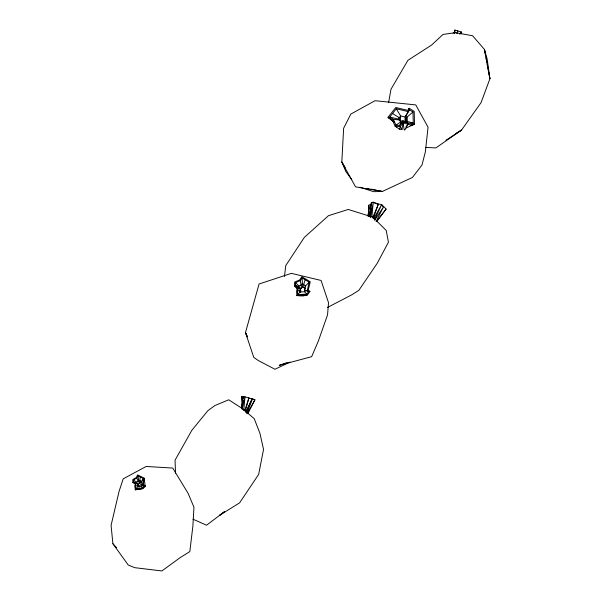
<?xml version="1.0" encoding="UTF-8"?>
<svg xmlns="http://www.w3.org/2000/svg" width="601" height="601" viewBox="0 0 601 601"><rect width="100%" height="100%" fill="white"/><g stroke="black" fill="none" stroke-linecap="round" stroke-linejoin="round"><path stroke-width="0.9" d="M399.184 120.125L399.259 117.736L400.627 115.948L405.119 117.015L409.574 109.855L413 112.004L413.263 123.145L408.207 123.213L402.572 121.597L399.59 125.481L395.961 125.158L393.437 119.381L389.756 117.067L396.277 108.773L408.229 111.613L409.574 109.855M396.277 108.773L400.627 115.948L400.484 120.733L404.976 121.8L405.119 117.015L408.229 111.613M406.772 121.943L406.915 117.165L413 112.004M241.805 408.567L241.918 404.916M242.977 403.151L243.127 400.431M243.225 398.613L243.33 396.803L245.02 396.848L254.929 399.793L247.732 413.751M454.641 33.679L454.844 30.05L461.32 31.951L461.673 33.709M295.392 285.152L295.564 282.59L300.297 280.592L302.123 277.917L309.207 282.192L307.179 290.704L308.674 291.583L306.983 294.069L297.72 294.678L297.525 291.124L298.712 287.098L295.392 285.152L300.425 288.255L300.846 291.402M298.765 287.278L298.847 285.993L295.564 282.59M143.924 480.695L144.097 478.118L137.652 474.918L136.284 477.547L132.783 479.56L132.859 482.333L135.157 483.775M370.276 217.224L371.328 202.65L373.251 202.184L378.367 204.07L381.695 204.528L386.127 209.05L376.819 221.446M371.921 216.811L373.251 202.184L370.554 217.292M454.514 33.633L454.844 30.05L454.371 32.221L453.131 33.16M243.705 410.596L245.02 396.848L242.12 409.326M140.258 477.021L139.845 480.717L141.528 482.776L138.681 480.116L137.922 475.819L143.369 478.524L142.475 485.202L143.624 485.758L142.565 487.794L135.864 489.004L135.48 486.299L136.066 483.129L133.52 481.904L133.467 479.921L136.78 478.013L137.922 475.819M370.163 207.225L370.471 204.468L368.488 205.309L368.556 214.534M284.461 276.498L285.783 265.552L304.346 237.38L328.507 215.669L348.279 209.456L372.951 217.209L375.61 219.868M369.562 216.548L371.328 202.65M143.624 485.758L140.957 484.804L141.4 481.469L143.369 478.524M143.203 484.797L144.533 485.443L144 486.487L145.194 486.089L143.203 484.797L144.097 478.118L145.194 486.089L144.556 487.321M241.73 408.425L243.33 396.803M393.099 121.214L388.028 117.323L392.438 120.095L395.097 126.187L399.703 129.305L401.971 129.343L403.068 122.897L408.034 124.317L414.517 124.227L414.209 111.425L409.266 108.315L407.711 110.344L395.758 107.511L388.028 117.323L393.61 121.793M388.592 102.733L390.988 89.241L407.936 60.295L431.646 45.015L443.012 34.445L455.423 32.664L472.596 35.744L484.459 49.47L487.156 59.041L489.92 78.739L481.063 102.621L461.545 130.086L435.853 147.936L425.899 147.418M133.52 481.904L137.749 483.767L137.652 486.712L135.864 489.004M399.703 129.305L400.191 126.646L403.068 122.897L404.195 129.944M309.207 282.192L305.669 285.798L304.654 290.05L304.865 291.628M308.073 290.907L310.244 281.771L301.86 276.715L299.681 279.916L294.678 282.019L294.445 285.618L297.262 289.089M367.752 215.676L370.471 204.468M457.136 33.506L457.797 30.951L456.97 33.468M245.396 411.092L248.912 397.854L244.675 410.851M305.158 279.811L303.64 284.604L304.068 287.759L305.413 288.555M373.213 218.621L378.367 204.07L372.658 217.885M460.682 33.686L461.32 31.951L459.78 34.249M408.582 110.066L409.266 108.315L408.507 110.013M246.808 413.428L252.458 398.951L246.23 412.339M368.113 216.518L371.283 208.705M246.177 412.294L252.187 398.696L245.817 412.143M247.935 412.902L249.4 409.589M374.558 219.958L381.695 204.528L373.642 218.809M376.121 221.476L383.671 206.594L374.791 220.086M402.572 121.597L402.993 120.771L408.207 123.213M138.162 485.21L138.132 484.226L139.785 483.272L140.356 482.175M137.652 486.712L141.002 486.104L141.528 485.082M144.533 485.443L142.993 488.388L141.904 489.011L135.293 489.777L134.797 486.314L135.315 483.52L132.859 482.333L134.541 483.009M247.176 413.556L254.929 399.793L251.999 399.184M404.796 130.011L408.034 124.317M300.057 288.818L301.634 288.149L302.551 286.812L302.123 277.917M297.72 294.678L299.929 292.041L304.557 291.733L305.406 290.493L308.674 291.583M302.814 296.03L307.494 294.896L309.943 291.305L308.215 290.283M399.59 125.481L402.993 120.771M144 487.05L142.993 488.388L135.293 489.777L138.726 488.793M404.976 121.8L405.487 121.139L405.622 116.361L406.915 117.165L407.012 121.349L413.263 123.145M376.286 221.574L386.127 209.05M389.756 117.067L398.178 119.073L399.259 117.736L392.633 113.521M405.96 126.856L407.516 124.955M224.346 511.812L206.556 525.199L192.974 519.181M224.496 511.654L219.485 515.373L239.611 502.857L258.648 474.437L263.546 449.398L259.917 433.253L254.231 418.679L242.646 408.763L228.726 399.793L214.835 405.577L207.848 410.701L191.809 430.331L175.034 460.238L175.545 473.16M395.961 125.158L400.506 122.108L401.874 122.236M456.009 133.422L461.545 130.086L445.912 140.273M308.403 292.116L309.943 291.305M327.477 307.472L351.855 294.775L358.842 290.336L377.308 263.155L388.434 242.233L386.233 230.491L376.932 221.191M289.952 362.08L274.988 369.262L258.22 360.502L253.75 357.355L245.471 332.586L259.069 283.995L291.402 273.35L321.084 280.457L328.522 302.701L327.545 314.864L318.44 340.82L311.656 356.686L279.225 365.348L287.105 362.561M135.48 486.299L137.456 485.36L139.139 487.411M406.088 128.005L414.517 124.227L410.1 125.654M369.149 216.285L369.923 215.954M297.525 291.124L299.831 290.26L300.425 288.255L298.712 287.098M296.338 287.263L294.445 285.618L297.645 287.496L296.594 291.042L296.849 295.594L307.494 294.896M405.112 121.379L407.012 121.349M242.984 409.379L243.833 409.401M296.849 295.594L301.965 295.97M393.437 119.381L399.56 119.937L400.506 122.108M253.367 399.5L254.163 399.597L251.594 398.583M143.932 485.833L145.194 486.089M367.264 188.331L369.044 188.699M370.825 189.06L382.409 191.434L412.414 177.453L421.992 165.02L425.335 152L428.062 127.209L415.757 104.905L375.047 100.705L350.796 114.1L343.629 128.276L341.834 162.007L345.823 171.525L351.735 179.564M307.179 290.704L304.654 290.05L305.406 290.493M243.848 396.976L241.857 396.42L241.857 407.966M140.957 484.804L142.475 485.202M359.976 187.249L373.619 191.681L382.409 191.434L355.537 186.843L341.834 162.007L345.162 167.461M373.702 202.665L378.547 204.453M136.066 483.129L137.749 483.767M396.66 126.916L395.097 126.187L400.191 126.646L401.971 129.343M141.4 481.469L138.681 480.116L138.11 481.213L136.45 482.167L136.48 483.159M305.669 285.798L302.13 283.664L301.214 285.002L298.847 285.993L299.163 288.36M302.551 286.812L304.068 287.759M398.178 119.073L399.56 119.937M133.467 479.921L136.45 482.167L139.432 485.826M242.165 396.705L241.857 396.42L242.564 403.294M304.557 291.733L306.983 294.069M381.334 204.836L382.905 206.481M141.002 486.104L142.565 487.794M112.89 543.695L128.223 565.015L134.722 567.675L161.872 570.95L179.894 557.811L189.818 551.575L192.868 526.251L193.965 507.267L188.136 493.413L172.727 468.059L146.118 466.474L123.19 478.862L119.066 491.408L111.08 525.349L112.89 543.695L116.594 547.751M392.438 120.095L394.226 122.251M139.785 483.272L138.11 481.213L136.78 478.013M138.403 480.469L139.462 481.927M247.402 336.815L245.471 332.586L247.357 336.77M300.297 280.592L301.634 288.149M485.653 55.87L484.459 49.47L489.92 78.739L487.186 64.104M485.991 57.704L486.848 62.271M300.147 292.627L299.831 290.26L299.929 292.041M368.488 205.309L368.736 209.02"/></g></svg>
